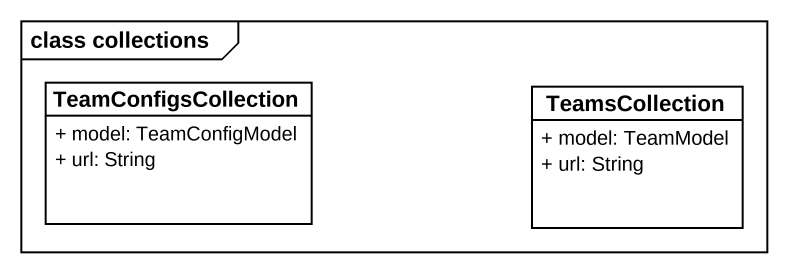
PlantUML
@startuml
mainframe class collections
hide circle
hide empty members
skinparam classAttributeIconSize 0
class TeamConfigsCollection {
  + model: TeamConfigModel
  + url: String
}
class TeamsCollection {
  + model: TeamModel
  + url: String
}
@enduml
